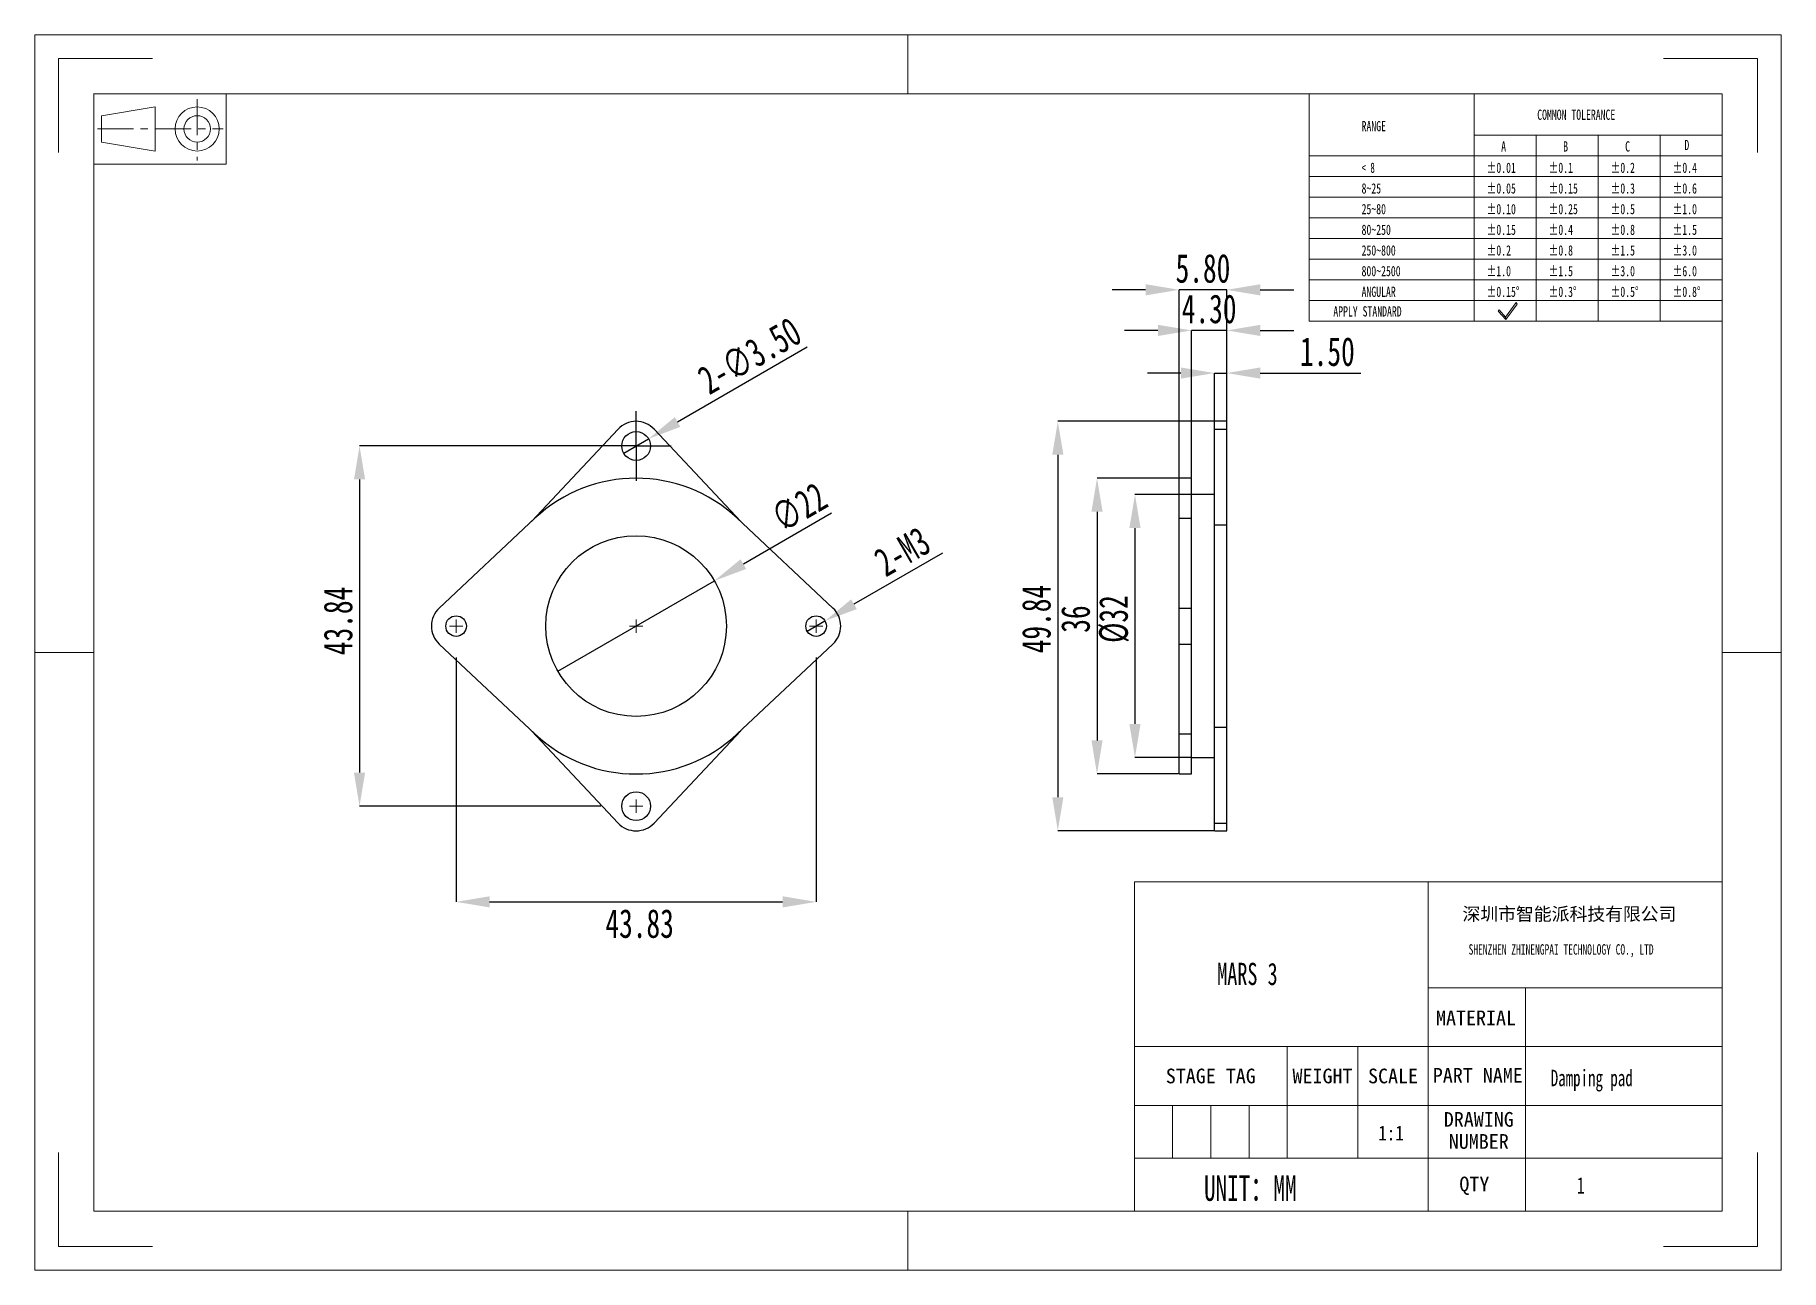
# Model space of a CAD drawing. Header units: millimetres. Extents: x 3734 to 3947, y -242 to -92.
import ezdxf

# ---------------------------------------------------------------- set-up
doc = ezdxf.new("R2010")
doc.units = ezdxf.units.MM
doc.header["$LTSCALE"] = 16.334999
doc.header["$PDSIZE"] = 0.1
doc.linetypes.add('CENTER', pattern=[0.6, 0.375, -0.075, 0.075, -0.075])
doc.linetypes.add('CENTERX2', pattern=[20.32, 12.7, -2.54, 2.54, -2.54])
doc.layers.get('0').update_dxf_attribs({"lineweight": 18})
for name, color, linetype, lineweight in [('DEFAULT_1', 7, 'CENTER', 18), ('图框', 7, 'Continuous', 18), ('尺寸线层', 3, 'Continuous', 18), ('标注层', 3, 'Continuous', 25)]:
    doc.layers.add(name, color=color, linetype=linetype, lineweight=lineweight)
doc.styles.add('SLDTEXTSTYLE4', font='', dxfattribs={"width": 0.7})
doc.styles.add('SLDTEXTSTYLE5', font='', dxfattribs={"width": 0.633333})
doc.styles.get("Standard").update_dxf_attribs({"font": 'simfang.ttf', "width": 0.667})
doc.styles.add('TEXTSTYLE_2', font='')
doc.styles.add('TEXTSTYLE_3', font='')
doc.styles.get('SLDTEXTSTYLE4').set_extended_font_data('宋体')
doc.styles.get('SLDTEXTSTYLE5').set_extended_font_data('宋体')
doc.styles.get('TEXTSTYLE_2').set_extended_font_data('宋体')
doc.styles.get('TEXTSTYLE_3').set_extended_font_data('宋体')
doc.dimstyles.new('SLDDIMSTYLE0', dxfattribs={"dimtxt": 3.5, "dimasz": 4.08, "dimexe": 0, "dimexo": 0.0625, "dimgap": 0.875, "dimtad": 2, "dimrnd": 1e-09, "dimzin": 12, "dimdsep": 46, "dimtxsty": 'SLDTEXTSTYLE4', "dimsah": 1, "dimcen": 0.09, "dimadec": 0, "dimazin": 3, "dimtfac": 1, "dimtofl": 0, "dimtmove": 0, "dimatfit": 3, "dimfxl": 1, "dimfrac": 2, "dimtolj": 1, "dimtzin": 12, "dimarcsym": 0})
doc.dimstyles.new('SLDDIMSTYLE1', dxfattribs={"dimtxt": 3.5, "dimasz": 4.08, "dimexe": 0, "dimexo": 0.0625, "dimgap": 0.875, "dimtad": 2, "dimrnd": 1e-09, "dimzin": 4, "dimdsep": 46, "dimtxsty": 'SLDTEXTSTYLE4', "dimblk1": 'NONE', "dimsah": 1, "dimcen": 0, "dimadec": 0, "dimazin": 1, "dimtfac": 1, "dimtmove": 0, "dimatfit": 3, "dimldrblk": 'NONE', "dimfxl": 1, "dimfrac": 2, "dimtolj": 1, "dimtzin": 12, "dimarcsym": 0})
doc.dimstyles.new('SLDDIMSTYLE2', dxfattribs={"dimtxt": 3.5, "dimasz": 4.08, "dimexe": 0, "dimexo": 0.0625, "dimgap": 0.875, "dimtad": 2, "dimrnd": 1e-09, "dimzin": 12, "dimdsep": 46, "dimtxsty": 'SLDTEXTSTYLE4', "dimblk1": 'NONE', "dimsah": 1, "dimcen": 0, "dimadec": 0, "dimazin": 3, "dimtfac": 1, "dimtmove": 0, "dimatfit": 3, "dimldrblk": 'NONE', "dimfxl": 1, "dimfrac": 2, "dimtolj": 1, "dimtzin": 12, "dimarcsym": 0})
doc.dimstyles.new('SLDDIMSTYLE3', dxfattribs={"dimtxt": 3.5, "dimasz": 4.08, "dimexe": 0, "dimexo": 0.0625, "dimgap": 0.875, "dimtad": 2, "dimrnd": 1e-09, "dimzin": 12, "dimdsep": 46, "dimtxsty": 'SLDTEXTSTYLE4', "dimblk1": 'NONE', "dimsah": 1, "dimcen": 0, "dimadec": 0, "dimazin": 3, "dimtfac": 1, "dimtmove": 0, "dimatfit": 3, "dimldrblk": 'NONE', "dimfxl": 1, "dimfrac": 2, "dimtolj": 1, "dimtzin": 12, "dimarcsym": 0})
doc.dimstyles.new('SLDDIMSTYLE4', dxfattribs={"dimtxt": 3.5, "dimasz": 4.08, "dimexe": 0, "dimexo": 0.0625, "dimgap": 0.875, "dimtad": 2, "dimrnd": 1e-09, "dimzin": 4, "dimdsep": 46, "dimtxsty": 'SLDTEXTSTYLE4', "dimsah": 1, "dimcen": 0.09, "dimadec": 0, "dimazin": 1, "dimtfac": 1, "dimtmove": 0, "dimatfit": 0, "dimfxl": 1, "dimfrac": 2, "dimtolj": 1, "dimtzin": 12, "dimarcsym": 0})
pattern_1 = [(45, (3685.2566, -299.028), (-2.245064, 2.245064), [])]

# ---------------------------------------------------------------- blocks, each defined once
blk = doc.blocks.new('96_1')
at = {"color": 7, "linetype": 'Continuous'}
for p, q in [((-11.25, 6), (-11.25, -6)), ((11.25, -6), (11.25, 6)), ((-9.93, 2.25), (-0.82, 3.75)), ((-0.82, 0), (-0.82, 3.75)), ((-9.93, 0), (-9.93, 2.25)), ((-9.93, 0), (-9.93, -2.25)), ((-0.82, 0), (-0.82, -3.75)), ((-9.93, -2.25), (-0.82, -3.75)), ((-11.25, -6), (11.25, -6))]:
    blk.add_line(p, q, dxfattribs=at)
for radius in [3.75, 2.25]:
    blk.add_circle((6.34, 0), radius, dxfattribs=at)
at = {"layer": 'DEFAULT_1', "color": 1, "linetype": 'CENTER'}
for p, q in [((6.34, 5.05), (6.34, -5.36)), ((-10.64, 0), (10.74, 0))]:
    blk.add_line(p, q, dxfattribs=at)
blk = doc.blocks.new('*D71')
at = {"layer": 'Defpoints', "color": 0, "transparency": 16777216}
for p in [(3803.15, -142.03), (3773.73, -185.87), (3803.15, -185.87)]:
    blk.add_point(p, dxfattribs=at)
at = {"layer": '标注层', "color": 0, "lineweight": -2, "transparency": 16777216}
for p, q in [((3803.09, -142.03), (3773.73, -142.03)), ((3773.73, -146.11), (3773.73, -181.79)), ((3803.09, -185.87), (3773.73, -185.87))]:
    blk.add_line(p, q, dxfattribs=at)
at = {"layer": '标注层', "color": 0, "transparency": 16777216}
for points in [[(3773.05, -146.11), (3774.41, -146.11), (3773.73, -142.03)], [(3773.05, -181.79), (3774.41, -181.79), (3773.73, -185.87)]]:
    blk.add_solid(points, dxfattribs=at)
at = {"layer": '标注层', "color": 0, "transparency": 16777216, "insert": (3769.35, -163.33), "char_height": 3.5, "attachment_point": 2, "rotation": 90, "style": 'SLDTEXTSTYLE4'}
blk.add_mtext('\\A1;43.84', dxfattribs=at)
blk = doc.blocks.new('*D72')
at = {"layer": 'Defpoints', "color": 0, "transparency": 16777216}
for p in [(3785.49, -167.7), (3829.32, -167.7), (3829.32, -197.52)]:
    blk.add_point(p, dxfattribs=at)
at = {"layer": '标注层', "color": 0, "lineweight": -2, "transparency": 16777216}
for p, q in [((3785.49, -167.77), (3785.49, -197.52)), ((3829.32, -167.77), (3829.32, -197.52)), ((3789.57, -197.52), (3825.24, -197.52))]:
    blk.add_line(p, q, dxfattribs=at)
at = {"layer": '标注层', "color": 0, "transparency": 16777216}
for points in [[(3789.57, -196.84), (3789.57, -198.2), (3785.49, -197.52)], [(3825.24, -196.84), (3825.24, -198.2), (3829.32, -197.52)]]:
    blk.add_solid(points, dxfattribs=at)
at = {"layer": '标注层', "color": 0, "transparency": 16777216, "insert": (3807.83, -198.4), "char_height": 3.5, "attachment_point": 2, "style": 'SLDTEXTSTYLE4'}
blk.add_mtext('\\A1;43.83', dxfattribs=at)
blk = doc.blocks.new('*D73')
at = {"layer": 'Defpoints', "color": 0, "transparency": 16777216}
for p in [(3808.92, -141.16), (3805.89, -142.91)]:
    blk.add_point(p, dxfattribs=at)
at = {"layer": '标注层', "color": 0, "lineweight": -2, "transparency": 16777216}
for p, q in [((3828.22, -130.02), (3812.45, -139.12)), ((3805.89, -142.91), (3808.92, -141.16))]:
    blk.add_line(p, q, dxfattribs=at)
at = {"layer": '标注层', "color": 0, "transparency": 16777216}
blk.add_solid([(3812.11, -138.53), (3812.79, -139.71), (3808.92, -141.16)], dxfattribs=at)
at = {"layer": '标注层', "color": 0, "transparency": 16777216, "insert": (3814.56, -132.85), "char_height": 3.5, "attachment_point": 1, "rotation": 30, "style": 'SLDTEXTSTYLE4'}
blk.add_mtext('\\A1;2-∅3.50', dxfattribs=at)
blk = doc.blocks.new('_NONE')
blk = doc.blocks.new('*D74')
at = {"layer": 'Defpoints', "color": 0, "transparency": 16777216}
for p in [(3830.4, -163.33), (3828.24, -164.58)]:
    blk.add_point(p, dxfattribs=at)
at = {"layer": '标注层', "color": 0, "lineweight": -2, "transparency": 16777216}
for p, q in [((3844.71, -155.07), (3833.93, -161.29)), ((3828.24, -164.58), (3830.4, -163.33))]:
    blk.add_line(p, q, dxfattribs=at)
at = {"layer": '标注层', "color": 0, "transparency": 16777216}
blk.add_solid([(3833.59, -160.7), (3834.27, -161.88), (3830.4, -163.33)], dxfattribs=at)
at = {"layer": '标注层', "color": 0, "transparency": 16777216, "insert": (3836.04, -155.02), "char_height": 3.5, "attachment_point": 1, "rotation": 30, "style": 'SLDTEXTSTYLE4'}
blk.add_mtext('\\A1;2-M3', dxfattribs=at)
blk = doc.blocks.new('*D75')
at = {"layer": 'Defpoints', "color": 0, "transparency": 16777216}
for p in [(3816.93, -158.45), (3797.88, -169.45)]:
    blk.add_point(p, dxfattribs=at)
at = {"layer": '标注层', "color": 0, "lineweight": -2, "transparency": 16777216}
for p, q in [((3831.19, -150.22), (3820.46, -156.41)), ((3797.88, -169.45), (3816.93, -158.45))]:
    blk.add_line(p, q, dxfattribs=at)
at = {"layer": '标注层', "color": 0, "transparency": 16777216}
blk.add_solid([(3820.12, -155.82), (3820.8, -157), (3816.93, -158.45)], dxfattribs=at)
at = {"layer": '标注层', "color": 0, "transparency": 16777216, "insert": (3823.48, -149.62), "char_height": 3.5, "attachment_point": 1, "rotation": 30, "style": 'SLDTEXTSTYLE4'}
blk.add_mtext('\\A1;∅22', dxfattribs=at)
blk = doc.blocks.new('SW_CENTERMARKSYMBOL_0')
at = {"layer": '标注层', "color": 0}
for p, q in [((0, 2.5), (0, 4.25)), ((0, 0), (0, 2.5)), ((-2.5, 0), (-4.25, 0)), ((0, 0), (-2.5, 0)), ((0, 0), (0, -2.5)), ((0, 0), (2.5, 0)), ((2.5, 0), (4.25, 0)), ((0, -2.5), (0, -4.25))]:
    blk.add_line(p, q, dxfattribs=at)
blk = doc.blocks.new('SW_CENTERMARKSYMBOL_1')
at = {"layer": '图框', "color": 0}
for p, q in [((-0.5, 0), (-0.82, 0)), ((0, 0), (-0.5, 0)), ((0, 0.5), (0, 0.82)), ((0, 0), (0, 0.5)), ((0, 0), (0, -0.5)), ((0, 0), (0.5, 0)), ((0.5, 0), (0.82, 0)), ((0, -0.5), (0, -0.82))]:
    blk.add_line(p, q, dxfattribs=at)
blk = doc.blocks.new('SW_CENTERMARKSYMBOL_2')
at = {"layer": '图框', "color": 0}
for p, q in [((-0.5, 0), (-0.82, 0)), ((0, 0), (-0.5, 0)), ((0, 0.5), (0, 0.82)), ((0, 0), (0, 0.5)), ((0, 0), (0, -0.5)), ((0, 0), (0.5, 0)), ((0.5, 0), (0.82, 0)), ((0, -0.5), (0, -0.82))]:
    blk.add_line(p, q, dxfattribs=at)
blk = doc.blocks.new('SW_CENTERMARKSYMBOL_3')
at = {"layer": '图框', "color": 0}
for p, q in [((-0.5, 0), (-0.82, 0)), ((0, 0), (-0.5, 0)), ((0, 0.5), (0, 0.82)), ((0, 0), (0, 0.5)), ((0, 0), (0, -0.5)), ((0, 0), (0.5, 0)), ((0.5, 0), (0.82, 0)), ((0, -0.5), (0, -0.82))]:
    blk.add_line(p, q, dxfattribs=at)
blk = doc.blocks.new('SW_CENTERMARKSYMBOL_4')
at = {"layer": '图框', "color": 0}
for p, q in [((-0.5, 0), (-0.82, 0)), ((0, 0), (-0.5, 0)), ((0, 0.5), (0, 0.82)), ((0, 0), (0, 0.5)), ((0, 0), (0, -0.5)), ((0, 0), (0.5, 0)), ((0.5, 0), (0.82, 0)), ((0, -0.5), (0, -0.82))]:
    blk.add_line(p, q, dxfattribs=at)
blk = doc.blocks.new('*D76')
at = {"layer": 'Defpoints', "color": 0, "transparency": 16777216}
for p in [(3875.02, -147.95), (3868.14, -179.95), (3875.02, -179.95)]:
    blk.add_point(p, dxfattribs=at)
at = {"layer": '标注层', "color": 0, "lineweight": -2, "transparency": 16777216}
for p, q in [((3874.95, -147.95), (3868.14, -147.95)), ((3868.14, -152.03), (3868.14, -175.87)), ((3874.95, -179.95), (3868.14, -179.95))]:
    blk.add_line(p, q, dxfattribs=at)
at = {"layer": '标注层', "color": 0, "transparency": 16777216}
for points in [[(3867.46, -152.03), (3868.82, -152.03), (3868.14, -147.95)], [(3867.46, -175.87), (3868.82, -175.87), (3868.14, -179.95)]]:
    blk.add_solid(points, dxfattribs=at)
at = {"layer": '标注层', "color": 0, "transparency": 16777216, "insert": (3863.77, -163.1), "char_height": 3.5, "attachment_point": 2, "rotation": 90, "style": 'SLDTEXTSTYLE4'}
blk.add_mtext('\\A1;%%c32', dxfattribs=at)
blk = doc.blocks.new('*D77')
at = {"layer": 'Defpoints', "color": 0, "transparency": 16777216}
for p in [(3873.52, -145.95), (3863.52, -181.95), (3873.52, -181.95)]:
    blk.add_point(p, dxfattribs=at)
at = {"layer": '标注层', "color": 0, "lineweight": -2, "transparency": 16777216}
for p, q in [((3873.45, -145.95), (3863.52, -145.95)), ((3863.52, -150.03), (3863.52, -177.87)), ((3873.45, -181.95), (3863.52, -181.95))]:
    blk.add_line(p, q, dxfattribs=at)
at = {"layer": '标注层', "color": 0, "transparency": 16777216}
for points in [[(3862.84, -150.03), (3864.2, -150.03), (3863.52, -145.95)], [(3862.84, -177.87), (3864.2, -177.87), (3863.52, -181.95)]]:
    blk.add_solid(points, dxfattribs=at)
at = {"layer": '标注层', "color": 0, "transparency": 16777216, "insert": (3859.14, -163.1), "char_height": 3.5, "attachment_point": 2, "rotation": 90, "style": 'SLDTEXTSTYLE4'}
blk.add_mtext('\\A1;36', dxfattribs=at)
blk = doc.blocks.new('*D78')
at = {"layer": 'Defpoints', "color": 0, "transparency": 16777216}
for p in [(3877.82, -139.03), (3858.75, -188.87), (3877.82, -188.87)]:
    blk.add_point(p, dxfattribs=at)
at = {"layer": '标注层', "color": 0, "lineweight": -2, "transparency": 16777216}
for p, q in [((3877.75, -139.03), (3858.75, -139.03)), ((3858.75, -143.11), (3858.75, -184.79)), ((3877.75, -188.87), (3858.75, -188.87))]:
    blk.add_line(p, q, dxfattribs=at)
at = {"layer": '标注层', "color": 0, "transparency": 16777216}
for points in [[(3858.07, -143.11), (3859.43, -143.11), (3858.75, -139.03)], [(3858.07, -184.79), (3859.43, -184.79), (3858.75, -188.87)]]:
    blk.add_solid(points, dxfattribs=at)
at = {"layer": '标注层', "color": 0, "transparency": 16777216, "insert": (3854.37, -163.1), "char_height": 3.5, "attachment_point": 2, "rotation": 90, "style": 'SLDTEXTSTYLE4'}
blk.add_mtext('\\A1;49.84', dxfattribs=at)
blk = doc.blocks.new('*D79')
at = {"layer": 'Defpoints', "color": 0, "transparency": 16777216}
for p in [(3879.32, -133.16), (3877.82, -139.98), (3879.32, -139.98)]:
    blk.add_point(p, dxfattribs=at)
at = {"layer": '标注层', "color": 0, "lineweight": -2, "transparency": 16777216}
for p, q in [((3873.74, -133.16), (3869.66, -133.16)), ((3877.82, -139.92), (3877.82, -133.16)), ((3877.82, -133.16), (3879.32, -133.16)), ((3879.32, -139.92), (3879.32, -133.16)), ((3883.4, -133.16), (3895.66, -133.16))]:
    blk.add_line(p, q, dxfattribs=at)
at = {"layer": '标注层', "color": 0, "transparency": 16777216}
for points in [[(3873.74, -132.48), (3873.74, -133.84), (3877.82, -133.16)], [(3883.4, -132.48), (3883.4, -133.84), (3879.32, -133.16)]]:
    blk.add_solid(points, dxfattribs=at)
at = {"layer": '标注层', "color": 0, "transparency": 16777216, "insert": (3891.57, -128.79), "char_height": 3.5, "attachment_point": 2, "style": 'SLDTEXTSTYLE4'}
blk.add_mtext('\\A1;1.50', dxfattribs=at)
blk = doc.blocks.new('*D80')
at = {"layer": 'Defpoints', "color": 0, "transparency": 16777216}
for p in [(3875.02, -127.97), (3879.32, -139.98), (3875.02, -145.95)]:
    blk.add_point(p, dxfattribs=at)
at = {"layer": '标注层', "color": 0, "lineweight": -2, "transparency": 16777216}
for p, q in [((3870.94, -127.97), (3866.86, -127.97)), ((3875.02, -145.89), (3875.02, -127.97)), ((3879.32, -127.97), (3875.02, -127.97)), ((3879.32, -139.92), (3879.32, -127.97)), ((3883.4, -127.97), (3887.48, -127.97))]:
    blk.add_line(p, q, dxfattribs=at)
at = {"layer": '标注层', "color": 0, "transparency": 16777216}
for points in [[(3870.94, -127.29), (3870.94, -128.65), (3875.02, -127.97)], [(3883.4, -127.29), (3883.4, -128.65), (3879.32, -127.97)]]:
    blk.add_solid(points, dxfattribs=at)
at = {"layer": '标注层', "color": 0, "transparency": 16777216, "insert": (3877.17, -123.59), "char_height": 3.5, "attachment_point": 2, "style": 'SLDTEXTSTYLE4'}
blk.add_mtext('\\A1;4.30', dxfattribs=at)
blk = doc.blocks.new('*D81')
at = {"layer": 'Defpoints', "color": 0, "transparency": 16777216}
for p in [(3873.52, -123.03), (3879.32, -139.98), (3873.52, -145.95)]:
    blk.add_point(p, dxfattribs=at)
at = {"layer": '标注层', "color": 0, "lineweight": -2, "transparency": 16777216}
for p, q in [((3869.44, -123.03), (3865.36, -123.03)), ((3873.52, -145.89), (3873.52, -123.03)), ((3879.32, -123.03), (3873.52, -123.03)), ((3879.32, -139.92), (3879.32, -123.03)), ((3883.4, -123.03), (3887.48, -123.03))]:
    blk.add_line(p, q, dxfattribs=at)
at = {"layer": '标注层', "color": 0, "transparency": 16777216}
for points in [[(3869.44, -122.35), (3869.44, -123.71), (3873.52, -123.03)], [(3883.4, -122.35), (3883.4, -123.71), (3879.32, -123.03)]]:
    blk.add_solid(points, dxfattribs=at)
at = {"layer": '标注层', "color": 0, "transparency": 16777216, "insert": (3876.42, -118.66), "char_height": 3.5, "attachment_point": 2, "style": 'SLDTEXTSTYLE4'}
blk.add_mtext('\\A1;5.80', dxfattribs=at)

msp = doc.modelspace()

# ---------------------------------------------------------------- hatches: boundary and pattern name
at = {"linetype": 'Continuous'}
h = msp.add_hatch(dxfattribs=at)
h.set_pattern_fill('ANSI31', color=179, style=0)
h.set_pattern_definition(pattern_1)
h.paths.add_polyline_path([(3792.39, -213.948), (3792.192, -213.729), (3792.154, -213.763), (3792.394, -214.029)], flags=0)
h = msp.add_hatch(dxfattribs=at)
h.set_pattern_fill('ANSI31', color=179, style=0)
h.set_pattern_definition(pattern_1)
h.paths.add_polyline_path([(3792.72, -213.501), (3792.39, -213.948), (3792.394, -214.029), (3792.746, -213.553)], flags=0)

# ---------------------------------------------------------------- linework, layer by layer
at = {"color": 7, "linetype": 'Continuous'}
for p, q in [((3734.205, -242.333), (3734.205, -92.008)), ((3734.205, -92.008), (3946.808, -92.008)), ((3840.506, -99.166), (3840.506, -92.008)), ((3946.808, -242.333), (3946.808, -92.008)), ((3737.069, -106.324), (3737.069, -94.871)), ((3737.069, -94.871), (3748.522, -94.871)), ((3932.491, -94.871), (3943.944, -94.871)), ((3943.944, -106.324), (3943.944, -94.871)), ((3741.364, -235.174), (3741.364, -99.166)), ((3741.364, -99.166), (3939.649, -99.166)), ((3939.649, -235.174), (3939.649, -99.166)), ((3734.205, -167.17), (3741.364, -167.17)), ((3939.649, -167.17), (3946.808, -167.17)), ((3737.069, -239.469), (3737.069, -228.016)), ((3943.944, -239.469), (3943.944, -228.016)), ((3741.364, -235.174), (3939.649, -235.174)), ((3840.506, -242.333), (3840.506, -235.174)), ((3737.069, -239.469), (3748.522, -239.469)), ((3932.491, -239.469), (3943.944, -239.469)), ((3734.205, -242.333), (3946.808, -242.333))]:
    msp.add_line(p, q, dxfattribs=at)
for p, q in [((3889.331, -99.166), (3889.331, -126.841)), ((3909.458, -99.166), (3909.458, -126.841)), ((3909.458, -104.198), (3939.649, -104.198)), ((3917.006, -104.198), (3917.006, -126.841)), ((3924.554, -104.198), (3924.554, -126.841)), ((3932.102, -104.198), (3932.102, -126.841)), ((3889.331, -106.714), (3939.649, -106.714)), ((3889.331, -109.23), (3939.649, -109.23)), ((3889.331, -111.746), (3939.649, -111.746)), ((3889.331, -114.262), (3939.649, -114.262)), ((3889.331, -116.777), (3939.649, -116.777)), ((3889.331, -119.293), (3939.649, -119.293)), ((3889.331, -121.809), (3939.649, -121.809)), ((3889.331, -124.325), (3939.649, -124.325)), ((3914.571, -124.585), (3913.275, -126.341)), ((3913.291, -126.659), (3914.672, -124.786)), ((3914.672, -124.786), (3914.571, -124.585)), ((3889.331, -126.841), (3939.649, -126.841)), ((3912.498, -125.478), (3912.348, -125.613)), ((3912.348, -125.613), (3913.291, -126.659)), ((3913.275, -126.341), (3912.498, -125.478)), ((3913.291, -126.659), (3913.275, -126.341)), ((3913.275, -126.341), (3913.291, -126.659))]:
    msp.add_line(p, q)
at = {"color": 7, "linetype": 'Continuous', "lineweight": 25}
for p, q in [((3805.215, -139.981), (3794.667, -151.221)), ((3820.138, -151.221), (3809.59, -139.981)), ((3879.316, -139.034), (3877.816, -139.034)), ((3877.816, -139.981), (3877.816, -139.034)), ((3877.816, -139.981), (3879.316, -139.981)), ((3877.816, -151.636), (3877.816, -139.981)), ((3879.316, -139.981), (3879.316, -139.034)), ((3879.316, -151.636), (3879.316, -139.981)), ((3875.016, -145.954), (3873.516, -145.954)), ((3873.516, -150.831), (3873.516, -145.954)), ((3875.016, -150.831), (3875.016, -145.954)), ((3877.816, -147.954), (3875.016, -147.954)), ((3795.082, -150.831), (3783.434, -161.766)), ((3831.371, -161.766), (3819.723, -150.831)), ((3873.516, -150.831), (3875.016, -150.831)), ((3873.516, -161.766), (3873.516, -150.831)), ((3875.016, -161.766), (3875.016, -150.831)), ((3877.816, -176.271), (3877.816, -151.636)), ((3877.816, -151.636), (3879.316, -151.636)), ((3879.316, -176.271), (3879.316, -151.636)), ((3873.516, -166.141), (3873.516, -161.766)), ((3873.516, -161.766), (3875.016, -161.766)), ((3875.016, -166.141), (3875.016, -161.766)), ((3783.434, -166.141), (3795.082, -177.076)), ((3819.723, -177.076), (3831.371, -166.141)), ((3873.516, -166.141), (3875.016, -166.141)), ((3873.516, -177.076), (3873.516, -166.141)), ((3875.016, -177.076), (3875.016, -166.141)), ((3877.816, -176.271), (3879.316, -176.271)), ((3877.816, -187.927), (3877.816, -176.271)), ((3879.316, -187.927), (3879.316, -176.271)), ((3794.667, -176.687), (3805.215, -187.927)), ((3809.59, -187.927), (3820.138, -176.687)), ((3873.516, -177.076), (3875.016, -177.076)), ((3873.516, -181.954), (3873.516, -177.076)), ((3875.016, -181.954), (3875.016, -177.076)), ((3875.016, -179.954), (3877.816, -179.954)), ((3873.516, -181.954), (3875.016, -181.954)), ((3877.816, -187.927), (3879.316, -187.927)), ((3877.816, -188.874), (3877.816, -187.927)), ((3877.816, -188.874), (3879.316, -188.874)), ((3879.316, -188.874), (3879.316, -187.927))]:
    msp.add_line(p, q, dxfattribs=at)
at = {"color": 2, "linetype": 'Continuous'}
for p, q in [((3868.066, -215.131), (3868.066, -195.088)), ((3868.066, -215.131), (3868.066, -195.088)), ((3868.066, -195.088), (3903.858, -195.088)), ((3903.858, -222.289), (3903.858, -195.088)), ((3903.858, -207.973), (3903.858, -195.088)), ((3903.858, -195.088), (3939.649, -195.088)), ((3903.858, -215.131), (3903.858, -195.088)), ((3939.649, -207.973), (3939.649, -195.088)), ((3903.858, -207.973), (3939.649, -207.973)), ((3915.686, -207.973), (3915.686, -235.174)), ((3939.649, -222.289), (3939.649, -207.973)), ((3868.066, -235.174), (3868.066, -215.131)), ((3868.066, -215.131), (3903.858, -215.131)), ((3868.066, -222.289), (3868.066, -215.131)), ((3868.066, -215.131), (3886.678, -215.131)), ((3886.678, -222.289), (3886.678, -215.131)), ((3886.678, -222.289), (3886.678, -215.131)), ((3886.678, -215.131), (3903.858, -215.131)), ((3895.268, -222.289), (3895.268, -215.131)), ((3903.858, -215.131), (3939.649, -215.131)), ((3903.858, -222.289), (3903.858, -215.131)), ((3868.066, -228.732), (3868.066, -222.289)), ((3868.066, -222.289), (3886.678, -222.289)), ((3868.066, -222.289), (3886.678, -222.289)), ((3868.066, -222.289), (3886.678, -222.289)), ((3868.066, -222.289), (3868.066, -228.732)), ((3872.719, -222.289), (3872.719, -228.732)), ((3877.372, -222.289), (3877.372, -228.732)), ((3882.025, -222.289), (3882.025, -228.732)), ((3886.678, -228.732), (3886.678, -222.289)), ((3886.678, -228.732), (3886.678, -222.289)), ((3886.678, -222.289), (3903.858, -222.289)), ((3886.678, -222.289), (3903.858, -222.289)), ((3886.678, -222.289), (3886.678, -228.732)), ((3895.268, -228.732), (3895.268, -222.289)), ((3903.858, -235.174), (3903.858, -222.289)), ((3903.858, -222.289), (3939.649, -222.289)), ((3903.858, -222.289), (3939.649, -222.289)), ((3903.858, -228.732), (3903.858, -222.289)), ((3939.649, -235.174), (3939.649, -222.289)), ((3868.066, -235.174), (3868.066, -228.732)), ((3868.066, -228.732), (3903.858, -228.732)), ((3868.066, -228.732), (3886.678, -228.732)), ((3868.066, -228.732), (3886.678, -228.732)), ((3886.678, -228.732), (3903.858, -228.732)), ((3903.858, -235.174), (3903.858, -228.732)), ((3903.858, -228.732), (3939.649, -228.732)), ((3810.799, -235.174), (3827.979, -235.174)), ((3827.979, -235.174), (3839.433, -235.174)), ((3839.433, -235.174), (3856.613, -235.174)), ((3856.613, -235.174), (3868.066, -235.174)), ((3868.066, -235.174), (3903.858, -235.174)), ((3903.858, -235.174), (3939.649, -235.174))]:
    msp.add_line(p, q, dxfattribs=at)
at = {"color": 7, "linetype": 'Continuous', "lineweight": 25}
for centre, radius in [((3807.403, -142.034), 1.75), ((3807.403, -163.954), 11), ((3785.488, -163.954), 1.25), ((3829.318, -163.954), 1.25), ((3807.403, -185.874), 1.75)]:
    msp.add_circle(centre, radius, dxfattribs=at)
for centre, radius, start, end in [((3807.403, -142.034), 3, 43.1811, 136.8189), ((3807.403, -163.954), 18, 46.80663, 133.19337), ((3785.488, -163.954), 3, 133.19337, 226.80663), ((3829.318, -163.954), 3, 313.19337, 46.80663), ((3807.403, -163.954), 18, 226.80663, 313.19337), ((3807.403, -185.874), 3, 223.1811, 316.8189)]:
    msp.add_arc(centre, radius, start, end, dxfattribs=at)

# ---------------------------------------------------------------- block references
at = {"color": 2, "linetype": 'Continuous', "xscale": 0.7158330104923638, "yscale": 0.7158330104923638, "zscale": 0.7158330104923638}
msp.add_blockref('96_1', (3749.424, -103.45), dxfattribs=at)
at = {"layer": '标注层'}
for name, p in [('SW_CENTERMARKSYMBOL_0', (3807.403, -142.034)), ('SW_CENTERMARKSYMBOL_3', (3785.488, -163.954)), ('SW_CENTERMARKSYMBOL_1', (3807.403, -163.954)), ('SW_CENTERMARKSYMBOL_4', (3829.318, -163.954)), ('SW_CENTERMARKSYMBOL_2', (3807.403, -185.874))]:
    msp.add_blockref(name, p, dxfattribs=at)

# ---------------------------------------------------------------- texts
at = {"attachment_point": 1}
for s, insert, char_height, width, style in [('COMMON TOLERANCE', (3917.115, -101.093), 1.24777, 41.07875, 'SLDTEXTSTYLE4'), ('RANGE', (3895.731, -102.483), 1.2478, 12.25524, 'SLDTEXTSTYLE4'), ('A', (3912.726, -104.951), 1.248, 1.80278, 'SLDTEXTSTYLE4'), ('B', (3920.274, -104.951), 1.248, 1.77396, 'SLDTEXTSTYLE4'), ('C', (3927.822, -104.951), 1.248, 1.79492, 'SLDTEXTSTYLE4'), ('D', (3935.035, -104.782), 1.248, 1.77396, 'SLDTEXTSTYLE4'), ('< 8', (3895.731, -107.546), 1.2478, 5.98855, 'SLDTEXTSTYLE5'), ('%%P0.01', (3910.951, -107.546), 1.2478, 8.73615, 'SLDTEXTSTYLE4'), ('%%P0.1', (3918.499, -107.546), 1.2478, 6.5508, 'SLDTEXTSTYLE4'), ('%%P0.2', (3926.047, -107.546), 1.2478, 7.45219, 'SLDTEXTSTYLE4'), ('%%P0.4', (3933.594, -107.546), 1.2478, 7.42337, 'SLDTEXTSTYLE4'), ('8~25', (3895.731, -110.062), 1.2478, 9.66374, 'SLDTEXTSTYLE4'), ('%%P0.05', (3910.951, -110.062), 1.2478, 9.63754, 'SLDTEXTSTYLE4'), ('%%P0.15', (3918.499, -110.062), 1.2478, 9.19994, 'SLDTEXTSTYLE4'), ('%%P0.3', (3926.047, -110.062), 1.2478, 7.45219, 'SLDTEXTSTYLE4'), ('%%P0.6', (3933.594, -110.062), 1.2478, 7.45219, 'SLDTEXTSTYLE4'), ('25~80', (3895.731, -112.578), 1.2478, 11.84909, 'SLDTEXTSTYLE4'), ('%%P0.10', (3910.951, -112.578), 1.2478, 8.76497, 'SLDTEXTSTYLE4'), ('%%P0.25', (3918.499, -112.578), 1.2478, 10.07251, 'SLDTEXTSTYLE4'), ('%%P0.5', (3926.047, -112.578), 1.2478, 7.45219, 'SLDTEXTSTYLE4'), ('%%P1.0', (3933.594, -112.578), 1.2478, 6.57962, 'SLDTEXTSTYLE4'), ('80~250', (3895.731, -115.093), 1.2478, 14.03443, 'SLDTEXTSTYLE4'), ('%%P0.15', (3910.951, -115.093), 1.2478, 9.19994, 'SLDTEXTSTYLE4'), ('%%P0.4', (3918.499, -115.093), 1.2478, 7.42337, 'SLDTEXTSTYLE4'), ('%%P0.8', (3926.047, -115.093), 1.2478, 7.45219, 'SLDTEXTSTYLE4'), ('%%P1.5', (3933.594, -115.093), 1.2478, 7.0146, 'SLDTEXTSTYLE4'), ('250~800', (3895.731, -117.609), 1.2478, 16.21978, 'SLDTEXTSTYLE4'), ('%%P0.2', (3910.951, -117.609), 1.2478, 7.45219, 'SLDTEXTSTYLE4'), ('%%P0.8', (3918.499, -117.609), 1.2478, 7.45219, 'SLDTEXTSTYLE4'), ('%%P1.5', (3926.047, -117.609), 1.2478, 7.0146, 'SLDTEXTSTYLE4'), ('%%P3.0', (3933.594, -117.609), 1.2478, 7.45219, 'SLDTEXTSTYLE4'), ('800~2500', (3895.731, -120.125), 1.2478, 18.40513, 'SLDTEXTSTYLE4'), ('%%P1.0', (3910.951, -120.125), 1.2478, 6.57962, 'SLDTEXTSTYLE4'), ('%%P1.5', (3918.499, -120.125), 1.2478, 7.0146, 'SLDTEXTSTYLE4'), ('%%P3.0', (3926.047, -120.125), 1.2478, 7.45219, 'SLDTEXTSTYLE4'), ('%%P6.0', (3933.594, -120.125), 1.2478, 7.45219, 'SLDTEXTSTYLE4'), ('ANGULAR', (3895.731, -122.641), 1.2478, 17.5247, 'SLDTEXTSTYLE4'), ('%%P0.15%%D', (3910.951, -122.641), 1.2478, 10.95818, 'SLDTEXTSTYLE4'), ('%%P0.3%%D', (3918.499, -122.641), 1.2478, 9.21042, 'SLDTEXTSTYLE4'), ('%%P0.5%%D', (3926.047, -122.641), 1.2478, 9.21042, 'SLDTEXTSTYLE4'), ('%%P0.8%%D', (3933.594, -122.641), 1.2478, 9.21042, 'SLDTEXTSTYLE4'), ('APPLY STANDARD', (3892.29, -125.029), 1.24777, 35.86694, 'SLDTEXTSTYLE4')]:
    msp.add_mtext(s, dxfattribs=dict(at, insert=insert, char_height=char_height, width=width, style=style))
at = {"color": 7, "linetype": 'Continuous', "insert": (3921.045, -198.197), "char_height": 1.59106, "width": 37.74901, "attachment_point": 2, "style": 'TEXTSTYLE_2'}
msp.add_mtext('深圳市智能派科技有限公司', dxfattribs=at)
at = {"color": 7, "linetype": 'Continuous', "attachment_point": 2, "line_spacing_factor": 0.9, "style": 'TEXTSTYLE_3'}
for s, insert, char_height, width in [('MATERIAL\\P ', (3909.664, -210.742), 1.7896, 25.86937), ('STAGE TAG ', (3877.372, -217.815), 1.7896, 21.64276), ('WEIGHT', (3890.973, -217.815), 1.7896, 7.86438), ('SCALE', (3899.563, -217.815), 1.7896, 7.86438), ('PART NAME', (3909.882, -217.734), 1.7896, 14.9936), ('DRAWING NUMBER', (3910.001, -223.097), 1.78958, 14.9936), ('QTY', (3909.465, -230.96), 1.7896, 19.97534)]:
    msp.add_mtext(s, dxfattribs=dict(at, insert=insert, char_height=char_height, width=width))
at = {"insert": (3897.761, -226.582), "char_height": 1.78958, "width": 4.28963, "attachment_point": 7}
msp.add_mtext('{\\W0.85;1:1}', dxfattribs=at)
at = {"layer": '尺寸线层', "attachment_point": 1}
for s, insert, char_height, width in [('SHENZHEN ZHINENGPAI TECHNOLOGY CO., LTD', (3908.763, -202.671), 1.27285, 36.01473), ('MARS 3', (3878.151, -204.939), 2.7039, 22.06688), ('UNIT：MM', (3876.548, -230.808), 3.1047, 12.03458)]:
    msp.add_mtext(s, dxfattribs=dict(at, insert=insert, char_height=char_height, width=width))
at = {"layer": '尺寸线层', "linetype": 'CENTERX2', "insert": (3918.767, -217.954), "char_height": 2, "width": 16.77459, "attachment_point": 1}
msp.add_mtext('Damping pad', dxfattribs=at)
at = {"layer": '尺寸线层', "ltscale": 0.2, "insert": (3921.963, -231.021), "char_height": 2.028, "width": 12.16271, "attachment_point": 1}
msp.add_mtext('1\\P\\P', dxfattribs=at)

# ---------------------------------------------------------------- dimensions: what is measured, and where the dimension line sits
at = {"layer": '标注层'}
for base, p1, p2, dimstyle, picture, middle in [((3873.516, -123.034), (3879.316, -139.981), (3873.516, -145.954), 'SLDDIMSTYLE4', '*D81', (3876.416, -123.034)), ((3875.016, -127.965), (3879.316, -139.981), (3875.016, -145.954), 'SLDDIMSTYLE4', '*D80', (3877.166, -127.965)), ((3879.316, -133.161), (3877.816, -139.981), (3879.316, -139.981), 'SLDDIMSTYLE4', '*D79', (3891.568, -133.161)), ((3829.318, -197.524), (3785.488, -167.704), (3829.318, -167.704), 'SLDDIMSTYLE0', '*D72', (3807.834, -197.524))]:
    dim = msp.add_linear_dim(base=base, p1=p1, p2=p2, dimstyle=dimstyle, dxfattribs=at)
    dim.commit()
    dim.dimension.update_dxf_attribs({"geometry": picture, "text_midpoint": middle, "dimtype": 160})
dim = msp.add_diameter_dim_2p(p1=(3805.887, -142.909), p2=(3808.918, -141.159), text='2-<>', dimstyle='SLDDIMSTYLE1', dxfattribs=at)
dim.commit()
dim.dimension.update_dxf_attribs({"geometry": '*D73', "text_midpoint": (3820.788, -131.275)})
for base, p1, p2, picture, middle in [((3858.748, -188.874), (3877.816, -139.034), (3877.816, -188.874), '*D78', (3858.748, -163.097)), ((3773.727, -185.874), (3803.153, -142.034), (3803.153, -185.874), '*D71', (3773.727, -163.33)), ((3863.516, -181.954), (3873.516, -145.954), (3873.516, -181.954), '*D77', (3863.516, -163.097))]:
    dim = msp.add_linear_dim(base=base, p1=p1, p2=p2, angle=90, dimstyle='SLDDIMSTYLE0', dxfattribs=at)
    dim.commit()
    dim.dimension.update_dxf_attribs({"geometry": picture, "text_midpoint": middle, "dimtype": 160})
dim = msp.add_diameter_dim_2p(p1=(3797.876, -169.454), p2=(3816.929, -158.454), dimstyle='SLDDIMSTYLE3', dxfattribs=at)
dim.commit()
dim.dimension.update_dxf_attribs({"geometry": '*D75', "text_midpoint": (3828.05, -152.033), "dimtype": 163})
dim = msp.add_linear_dim(base=(3868.142, -179.954), p1=(3875.016, -147.954), p2=(3875.016, -179.954), angle=90, text='%%c<>', dimstyle='SLDDIMSTYLE0', dxfattribs=at)
dim.commit()
dim.dimension.update_dxf_attribs({"geometry": '*D76', "text_midpoint": (3868.142, -163.097), "dimtype": 160})
dim = msp.add_diameter_dim_2p(p1=(3828.235, -164.579), p2=(3830.4, -163.329), text='2-M3', dimstyle='SLDDIMSTYLE2', override={"dimpost": '<>'}, dxfattribs=at)
dim.commit()
dim.dimension.update_dxf_attribs({"geometry": '*D74', "text_midpoint": (3839.775, -154.885)})

doc.saveas('drawing.dxf')
